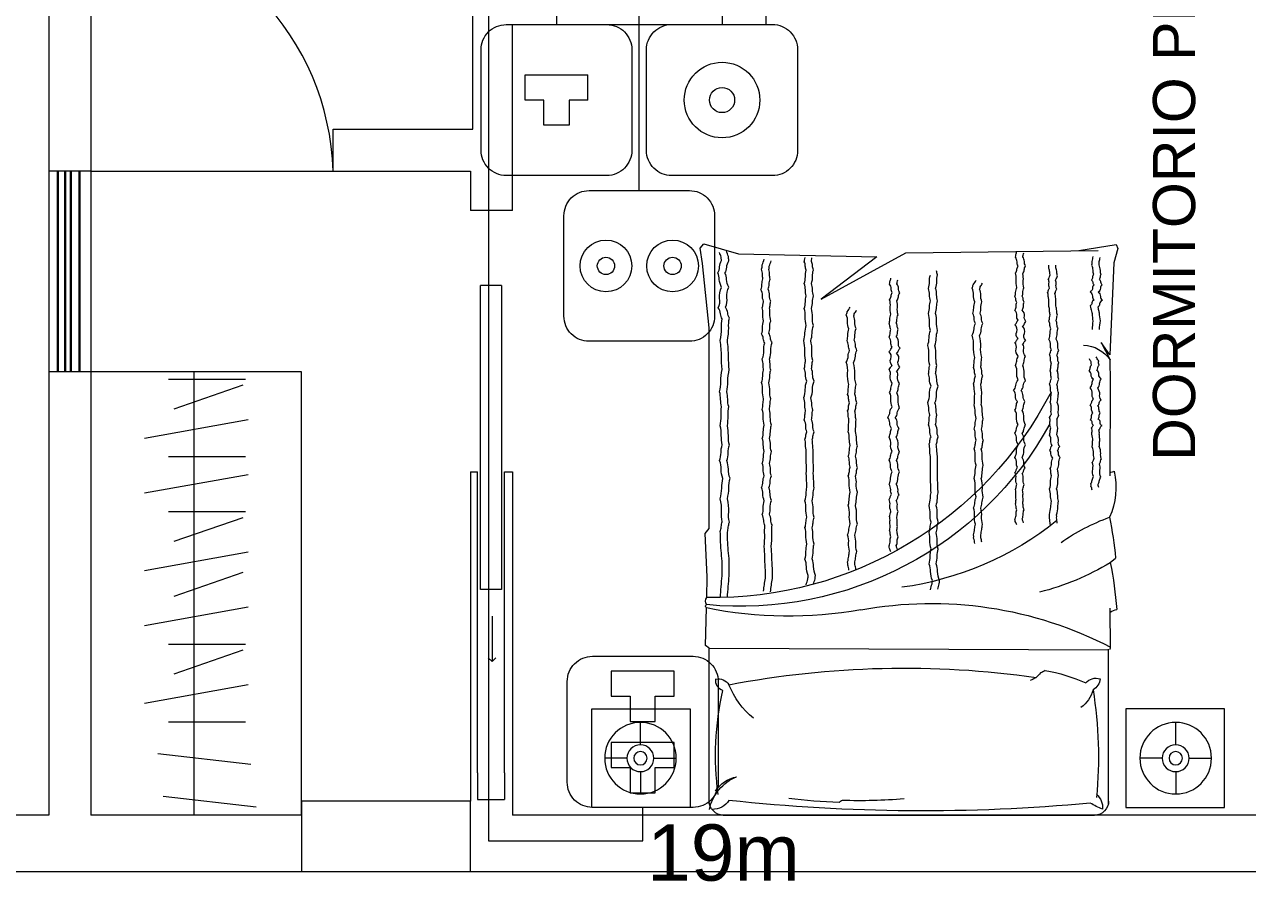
# Model space of a CAD drawing. Header units: metres. Extents: x -2 to 3328848, y -2 to 2725060.
# Drawn here: x 1662867.18 to 1662910.63, y 1362818.1 to 1362848.53 of the extents above; entities that cross this region are included whole.
import ezdxf

# ---------------------------------------------------------------- set-up
doc = ezdxf.new("R2010")
doc.units = ezdxf.units.M
doc.layers.get('0').update_dxf_attribs({"color": 253, "lineweight": 0})
for name, color, linetype, lineweight in [('ICT_TOMAS', 1, 'Continuous', 0), ('mobi alcolchonado', 253, 'Continuous', 0), ('MOBILIARIO2', 253, 'Continuous', 0), ('muebles', 253, 'Continuous', 0), ('NOFIJO', 253, 'Continuous', 0), ('PUERTAS', 253, 'Continuous', 0), ('ventanas', 253, 'Continuous', 30)]:
    doc.layers.add(name, color=color, linetype=linetype, lineweight=lineweight)
doc.styles.add('COTA', font='arial.ttf', dxfattribs={"height": 1})
doc.styles.get("Standard").update_dxf_attribs({"font": 'arial.ttf'})

# ---------------------------------------------------------------- blocks, each defined once
blk = doc.blocks.new('A$C2820749F')
at = {"layer": 'mobi alcolchonado'}
for p, q in [((0.0818, 2.0289), (1.4005, 2.0289)), ((0.0318, 1.9902), (0.0318, 1.4358)), ((1.4505, 1.9902), (1.4505, 1.4402)), ((0.0318, 1.4358), (0.0191, 1.4272)), ((0.0318, 1.4358), (1.4505, 1.4419)), ((1.4541, 1.4401), (1.4576, 1.4371)), ((1.4576, 1.4371), (1.4563, 1.2945)), ((0.0191, 1.4272), (0.0222, 1.2934)), ((0.023, 1.2566), (0.0247, 1.1831)), ((0.0247, 1.1831), (0.0168, 1.0295)), ((1.4564, 1.1325), (1.4753, 1.1163)), ((0.0168, 1.0295), (0.0318, 1.0115)), ((0.0318, 1.0115), (0.0318, 0.2993)), ((1.4559, 0.8244), (1.4571, 0.49)), ((1.4571, 0.49), (1.4561, 0.4125)), ((1.4239, 0.3509), (1.4561, 0.4125)), ((1.4552, 0.3946), (1.4239, 0.3509)), ((1.4689, 0.0681), (1.4552, 0.3946)), ((0.0318, 0.2993), (0.0084, 0.0705)), ((0.6272, 0.0469), (0.4294, 0.1969)), ((0.4294, 0.1969), (0.7297, 0.0328)), ((0.0084, 0.0705), (0, 0.0154)), ((0.1359, 0.0362), (0.6272, 0.0469)), ((1.4837, 0.0174), (1.4689, 0.0681)), ((0, 0.0154), (0.0126, 0)), ((0.0126, 0), (0.1359, 0.0362)), ((0.7297, 0.0328), (1.4132, 0.0248)), ((1.3452, 0.0248), (1.4775, 0.0026)), ((1.4775, 0.0026), (1.4837, 0.0174))]:
    blk.add_line(p, q, dxfattribs=at)
for centre, radius, start, end in [((0.0818, 1.9789), 0.05, 90, 180), ((0.1916, 2.0429), 0.1629, 192.2008, 247.3604), ((0.0438, 1.9398), 0.0687, 32.3351, 91.4023), ((0.7905, -4.3329), 6.3469, 84.6215, 96.2282), ((1.501, 1.8059), 0.2141, 109.6538, 122.6886), ((1.4005, 1.9789), 0.05, 0, 90), ((1.3631, 2.0033), 0.066, 312.4623, 3.6405), ((1.0795, 1.8174), 1.0254, 172.2473, 193.0029), ((-0.1132, 1.8254), 1.5274, 350.9191, 5.28), ((0.1529, 2.0079), 0.1178, 212.6434, 258.2419), ((0.0928, 1.5506), 0.0381, 108.9808, 187.5781), ((0.0627, 1.5922), 0.0472, 260.6567, 326.3809), ((0.7261, 4.8325), 3.3256, 259.184, 278.0629), ((1.3706, 1.5411), 0.0497, 4.6836, 60.5878), ((1.1442, 1.4729), 0.0826, 38.2941, 70.0555), ((1.1387, 1.3743), 0.1655, 58.5661, 64.8686), ((1.1266, 2.0962), 0.5891, 279.6141, 294.3372), ((1.4053, 1.5896), 0.0469, 219.9429, 288.3936), ((0.8207, 2.6569), 1.3796, 259.5233, 297.4919), ((0.3143, -0.1486), 1.4713, 80, 101.4514), ((1.4884, 1.3524), 0.0548, 234.3439, 260.3637), ((0.0246, 1.2876), 0.00627, 112.1012, 250.5349), ((0.0419, 1.2696), 0.0229, 148.1305, 214.5055), ((0.144, 0.0341), 1.2535, 28.8627, 95.5645), ((0.1941, 1.3909), 1.2884, 348.4322, 355.8792), ((0.0477, -0.0915), 1.3483, 27.2896, 91.0501), ((0.1924, 1.2348), 1.2884, 348.1971, 354.7256), ((1.7099, 1.6724), 0.7465, 235, 249.9199), ((1.2179, 0.8642), 0.2588, 347.5254, 24.4401), ((1.4594, 0.7942), 0.0179, 51.3387, 101.1926)]:
    blk.add_arc(centre, radius, start, end, dxfattribs=at)
at = {"layer": 'MOBILIARIO2'}
for points in [[(0.0716, 1.2566, 0.016109), (0.078, 1.1791, 0.024073), (0.0781, 1.127, 0.018694), (0.0717, 1.0507, -0.050065), (0.0711, 1.0221, -0.056677), (0.0744, 1.0054, 0.051657), (0.0781, 0.9872, 0.081685), (0.0758, 0.9517, -0.062491), (0.0711, 0.9056, -0.055675), (0.0762, 0.8677, 0.061502), (0.0804, 0.8334, 0.093427), (0.0744, 0.8013, -0.097168), (0.0688, 0.7704, -0.07769), (0.0737, 0.7418, 0.081942), (0.0781, 0.7145, 0.05009), (0.0746, 0.6809, -0.049651), (0.0711, 0.6469, -0.038952), (0.0738, 0.6112, 0.043857), (0.0758, 0.5793, 0.052705), (0.0723, 0.5527, -0.052187), (0.0688, 0.5257, -0.065973), (0.0726, 0.4895, 0.055408), (0.0781, 0.4465, 0.038659), (0.0753, 0.3998, -0.032291), (0.0711, 0.344, -0.056883), (0.0756, 0.301, 0.072358), (0.0781, 0.2671, 0.122992), (0.0722, 0.249, -0.101053), (0.0641, 0.2275, -0.148742), (0.0688, 0.1939, 0.127539), (0.0758, 0.1552, 0.105457), (0.0677, 0.1275, -0.125573), (0.0618, 0.1039, -0.14575), (0.0683, 0.0826, 0.134347), (0.0758, 0.0597, 0.073839), (0.0746, 0.0476, 0.052428), (0.0688, 0.0317)], [(0.0967, 1.2559, 0.016212), (0.1031, 1.1788, 0.024132), (0.1032, 1.1268, 0.018479), (0.0969, 1.0519, -0.049503), (0.0963, 1.0238, -0.057233), (0.0995, 1.007, 0.051743), (0.1033, 0.9886, 0.081718), (0.101, 0.9528, -0.062376), (0.0963, 0.9061, -0.056016), (0.1015, 0.8675, 0.062225), (0.1057, 0.8327, 0.092827), (0.0997, 0.8007, -0.097273), (0.0942, 0.7702, -0.077058), (0.099, 0.7421, 0.080968), (0.1033, 0.7153, 0.051015), (0.0998, 0.6812, -0.050139), (0.0962, 0.6465, -0.038829), (0.0989, 0.6104, 0.044073), (0.1009, 0.5786, 0.05256), (0.0974, 0.5521, -0.051882), (0.094, 0.5256, -0.065917), (0.0978, 0.4898, 0.055177), (0.1032, 0.4471, 0.038645), (0.1004, 0.4007, -0.03175), (0.0962, 0.3443, -0.05817), (0.101, 0.2991, 0.074982), (0.1035, 0.2639, 0.120388), (0.0977, 0.2461, -0.099922), (0.0898, 0.2251, -0.1495), (0.0944, 0.192, 0.128684), (0.1013, 0.1539, 0.103936), (0.0935, 0.1272, -0.123542), (0.0878, 0.1045, -0.142951), (0.0938, 0.084, 0.122441), (0.1018, 0.0605, 0.081719), (0.1005, 0.0451, 0.060139), (0.093, 0.0256)], [(0.225, 1.2342, 0.016834), (0.2313, 1.1874, 0.034468), (0.232, 1.1643, 0.00922), (0.229, 1.1106, -0.014186), (0.2273, 1.0757, -0.027864), (0.2289, 1.0343, 0.034884), (0.2297, 1.0011, 0.087457), (0.2255, 0.9825, -0.077501), (0.2204, 0.9615, -0.10571), (0.2232, 0.939, 0.089665), (0.2273, 0.9126, 0.091876), (0.2223, 0.8883, -0.100294), (0.218, 0.866, -0.104219), (0.2227, 0.845, 0.103855), (0.2273, 0.824, 0.085768), (0.2237, 0.8016, -0.088421), (0.2204, 0.7798, -0.073045), (0.224, 0.7584, 0.076066), (0.2273, 0.7378, 0.079828), (0.2239, 0.7145, -0.07972), (0.2204, 0.6912, -0.069238), (0.2238, 0.668, 0.06864), (0.2273, 0.6446, 0.070898), (0.2236, 0.6157, -0.075702), (0.2204, 0.5887, -0.045986), (0.2226, 0.5702, 0.045091), (0.225, 0.5514, 0.076769), (0.2216, 0.5225, -0.075317), (0.218, 0.4931, -0.065696), (0.2217, 0.4703, 0.069765), (0.225, 0.4488, 0.058047), (0.2232, 0.4315, -0.04517), (0.2204, 0.4092, -0.107598), (0.2256, 0.3799, 0.119304), (0.2297, 0.3533, 0.134303), (0.2235, 0.3365, -0.142887), (0.218, 0.3207, -0.094042), (0.221, 0.2988, 0.082548), (0.225, 0.2741, 0.054703), (0.222, 0.2477, -0.071659), (0.2204, 0.2275, -0.065726), (0.2226, 0.2161, 0.062051), (0.225, 0.2042, 0.141652), (0.2209, 0.1842, -0.127606), (0.2157, 0.1622, -0.082372), (0.2192, 0.1435, 0.083239), (0.2227, 0.1249, 0.067193), (0.2209, 0.1096, -0.05209), (0.218, 0.09, -0.075758), (0.2196, 0.0756, -0.049851), (0.2273, 0.055)], [(0.2499, 1.2367, 0.016995), (0.2563, 1.1887, 0.034524), (0.2571, 1.1649, 0.009087), (0.254, 1.1106, -0.014008), (0.2524, 1.0755, -0.028389), (0.254, 1.0324, 0.036216), (0.2548, 0.9986, 0.085799), (0.2507, 0.9806, -0.076158), (0.2458, 0.9604, -0.106727), (0.2486, 0.9381, 0.090343), (0.2527, 0.9119, 0.091358), (0.2477, 0.8881, -0.099809), (0.2436, 0.8663, -0.104145), (0.2481, 0.8456, 0.103071), (0.2528, 0.8248, 0.086935), (0.2491, 0.8021, -0.089287), (0.2457, 0.7799, -0.072441), (0.2493, 0.7585, 0.075683), (0.2527, 0.738, 0.080097), (0.2491, 0.7146, -0.080136), (0.2456, 0.6912, -0.068821), (0.2491, 0.6682, 0.06822), (0.2526, 0.6449, 0.07127), (0.2488, 0.6159, -0.075969), (0.2455, 0.5887, -0.045868), (0.2478, 0.5702, 0.045154), (0.2502, 0.5514, 0.076598), (0.2468, 0.5228, -0.075113), (0.2433, 0.4936, -0.065882), (0.2469, 0.4708, 0.069876), (0.2502, 0.4493, 0.057507), (0.2485, 0.4322, -0.043911), (0.2456, 0.4098, -0.109441), (0.2511, 0.3789, 0.121849), (0.2554, 0.351, 0.133121), (0.2491, 0.334, -0.145487), (0.2437, 0.3182, -0.09027), (0.2465, 0.2977, 0.08023), (0.2502, 0.2747, 0.055518), (0.2473, 0.2491, -0.070221), (0.2456, 0.2287, -0.068505), (0.248, 0.2166, 0.064708), (0.2506, 0.2039, 0.140191), (0.2463, 0.1837, -0.1283), (0.2412, 0.1618, -0.081106), (0.2447, 0.1435, 0.082764), (0.248, 0.1256, 0.06863), (0.2462, 0.1103, -0.055684), (0.2435, 0.0916, -0.073555), (0.2449, 0.0794, -0.046852), (0.2515, 0.0615)], [(0.8175, 1.2285, 0.036577), (0.8235, 1.2079, 0.065257), (0.8245, 1.1958, 0.081239), (0.8177, 1.1643, -0.09673), (0.8128, 1.1376, -0.059687), (0.8164, 1.1104, 0.061201), (0.8198, 1.084, 0.068087), (0.8157, 1.0527, -0.079475), (0.8128, 1.0257, -0.066482), (0.8163, 1.0073, 0.06511), (0.8198, 0.9884, 0.088365), (0.8163, 0.9593, -0.088514), (0.8128, 0.9302, -0.053898), (0.8172, 0.9035, 0.072445), (0.8198, 0.8836, 0.014703), (0.8187, 0.8602, -0.01338), (0.8175, 0.8346, -0.011057), (0.8175, 0.795, 0.009921), (0.8175, 0.7554, 0.044454), (0.815, 0.7323, -0.048377), (0.8128, 0.7111, -0.125065), (0.8158, 0.6993, 0.104774), (0.8198, 0.6855, 0.140323), (0.8157, 0.6656, -0.125005), (0.8105, 0.6435, -0.059733), (0.8129, 0.6257, 0.062195), (0.8151, 0.6086, 0.076384), (0.8121, 0.5879, -0.06684), (0.8082, 0.5643, -0.115189), (0.814, 0.5352, 0.114961), (0.8198, 0.506, 0.097223), (0.8143, 0.482, -0.116527), (0.8105, 0.4618, -0.051779), (0.8127, 0.4472, 0.047812), (0.8151, 0.4315, 0.078489), (0.8119, 0.3974, -0.074508), (0.8082, 0.3616, -0.064682), (0.8129, 0.3343, 0.066772), (0.8175, 0.308, 0.076034), (0.814, 0.2777, -0.075656), (0.8105, 0.2474, -0.063602), (0.8143, 0.2241, 0.070388), (0.8175, 0.2031, 0.079082), (0.8143, 0.182, -0.071502), (0.8105, 0.1588, -0.088099), (0.8142, 0.1348, 0.094007), (0.8175, 0.1122, 0.091812)], [(0.8434, 1.2269, 0.034849), (0.8491, 1.2072, 0.063486), (0.85, 1.196, 0.084403), (0.8432, 1.1642, -0.098788), (0.8381, 1.1367, -0.058591), (0.8417, 1.11, 0.060695), (0.845, 1.0841, 0.068148), (0.841, 1.0532, -0.079202), (0.8381, 1.0266, -0.06675), (0.8415, 1.0081, 0.064998), (0.8451, 0.9893, 0.088664), (0.8416, 0.9599, -0.08935), (0.838, 0.9305, -0.053061), (0.8424, 0.9044, 0.071644), (0.8449, 0.8848, 0.015298), (0.8438, 0.8608, -0.013681), (0.8425, 0.834, -0.010889), (0.8425, 0.7941, 0.010649), (0.8425, 0.7541, 0.042768), (0.8402, 0.7332, -0.044654), (0.8382, 0.7132, -0.128784), (0.8412, 0.7008, 0.106491), (0.8456, 0.6861, 0.140372), (0.8412, 0.6653, -0.126736), (0.8359, 0.6424, -0.057828), (0.8383, 0.6249, 0.061442), (0.8404, 0.6083, 0.076141), (0.8374, 0.5881, -0.065916), (0.8335, 0.5648, -0.116085), (0.8394, 0.5355, 0.115201), (0.8453, 0.5059, 0.097759), (0.8397, 0.4815, -0.118144), (0.8359, 0.4611, -0.049819), (0.838, 0.4471, 0.04634), (0.8403, 0.4321, 0.079345), (0.8371, 0.3983, -0.074617), (0.8334, 0.3625, -0.064869), (0.8382, 0.3352, 0.066843), (0.8427, 0.3087, 0.075858), (0.8392, 0.2784, -0.075529), (0.8357, 0.2479, -0.063913), (0.8396, 0.2244, 0.070745), (0.8428, 0.2031, 0.078628), (0.8396, 0.182, -0.070918), (0.8358, 0.1587, -0.091738), (0.8399, 0.1335, 0.104246), (0.8429, 0.1112, 0.077322), (0.8394, 0.096, -0.076658)], [(0.3766, 1.2109, 0.036577), (0.3826, 1.1903, 0.065257), (0.3836, 1.1783, 0.081239), (0.3768, 1.1467, -0.09673), (0.3719, 1.12, -0.059687), (0.3755, 1.0929, 0.061201), (0.3789, 1.0664, 0.068087), (0.3748, 1.0351, -0.079475), (0.3719, 1.0081, -0.066482), (0.3754, 0.9897, 0.06511), (0.3789, 0.9709, 0.088365), (0.3754, 0.9417, -0.088514), (0.3719, 0.9126, -0.053898), (0.3763, 0.886, 0.072445), (0.3789, 0.866, 0.014703), (0.3778, 0.8427, -0.01338), (0.3766, 0.817, -0.011057), (0.3766, 0.7774, 0.009921), (0.3766, 0.7378, 0.044454), (0.3741, 0.7148, -0.048377), (0.3719, 0.6935, -0.125065), (0.3749, 0.6818, 0.104774), (0.3789, 0.6679, 0.140323), (0.3748, 0.648, -0.125005), (0.3696, 0.626, -0.059733), (0.372, 0.6081, 0.062195), (0.3743, 0.591, 0.076384), (0.3712, 0.5703, -0.06684), (0.3673, 0.5467, -0.115189), (0.3731, 0.5176, 0.114961), (0.3789, 0.4885, 0.097223), (0.3734, 0.4645, -0.116527), (0.3696, 0.4442, -0.051779), (0.3718, 0.4296, 0.047812), (0.3743, 0.4139, 0.078489), (0.371, 0.3798, -0.074508), (0.3673, 0.344, -0.064682), (0.372, 0.3168, 0.066772), (0.3766, 0.2904, 0.076034), (0.3731, 0.2601, -0.075656), (0.3696, 0.2298, -0.063602), (0.3734, 0.2066, 0.070388), (0.3766, 0.1855, 0.079082), (0.3734, 0.1644, -0.071502), (0.3696, 0.1412, -0.088099), (0.3733, 0.1172, 0.094007), (0.3766, 0.0946, 0.091812), (0.3731, 0.0794, -0.09253), (0.3696, 0.0643, -0.064978), (0.3701, 0.0585, -0.037379), (0.373, 0.0488)], [(0.4025, 1.2093, 0.034849), (0.4082, 1.1896, 0.063486), (0.4091, 1.1784, 0.084403), (0.4023, 1.1466, -0.098788), (0.3972, 1.1191, -0.058591), (0.4008, 1.0924, 0.060695), (0.4041, 1.0665, 0.068148), (0.4001, 1.0357, -0.079202), (0.3972, 1.009, -0.06675), (0.4006, 0.9906, 0.064998), (0.4042, 0.9717, 0.088664), (0.4007, 0.9423, -0.08935), (0.3971, 0.913, -0.053061), (0.4015, 0.8868, 0.071644), (0.404, 0.8673, 0.015298), (0.4029, 0.8433, -0.013681), (0.4016, 0.8165, -0.010889), (0.4016, 0.7765, 0.010649), (0.4016, 0.7365, 0.042768), (0.3993, 0.7156, -0.044654), (0.3973, 0.6956, -0.128784), (0.4003, 0.6832, 0.106491), (0.4047, 0.6685, 0.140372), (0.4003, 0.6477, -0.126736), (0.395, 0.6249, -0.057828), (0.3974, 0.6073, 0.061442), (0.3995, 0.5907, 0.076141), (0.3965, 0.5705, -0.065916), (0.3926, 0.5472, -0.116085), (0.3985, 0.5179, 0.115201), (0.4044, 0.4883, 0.097759), (0.3988, 0.4639, -0.118144), (0.395, 0.4435, -0.049819), (0.3971, 0.4295, 0.04634), (0.3994, 0.4146, 0.079345), (0.3962, 0.3808, -0.074617), (0.3925, 0.3449, -0.064869), (0.3973, 0.3176, 0.066843), (0.4018, 0.2911, 0.075858), (0.3983, 0.2608, -0.075529), (0.3948, 0.2303, -0.063913), (0.3987, 0.2068, 0.070745), (0.4019, 0.1855, 0.078628), (0.3987, 0.1644, -0.070918), (0.3949, 0.1411, -0.091738), (0.399, 0.1159, 0.104246), (0.402, 0.0936, 0.077322), (0.3985, 0.0784, -0.076658), (0.395, 0.0631, -0.044784), (0.395, 0.0583, -0.024817), (0.3964, 0.0497)], [(0.5281, 1.1596, -0.03776), (0.5238, 1.141, -0.061868), (0.5235, 1.1293, -0.048595), (0.5273, 1.1095, 0.055091), (0.5305, 1.092, 0.095626), (0.5269, 1.0625, -0.098357), (0.5235, 1.0338, -0.076409), (0.5282, 1.0139, 0.077038), (0.5328, 0.9942, 0.089345), (0.5296, 0.9625, -0.084057), (0.5258, 0.9289, -0.04749), (0.5294, 0.9052, 0.04929), (0.5328, 0.8823, 0.087499), (0.529, 0.8521, -0.094197), (0.5258, 0.824, -0.078357), (0.5295, 0.8085, 0.083223), (0.5328, 0.7937, 0.112249), (0.5296, 0.7745, -0.105279), (0.5258, 0.7541, -0.082664), (0.5296, 0.7346, 0.090946), (0.5328, 0.7168, 0.067901), (0.5294, 0.6927, -0.066074), (0.5258, 0.6679, -0.035048), (0.5271, 0.6461, 0.037877), (0.5281, 0.626, 0.060523), (0.5257, 0.6094, -0.062605), (0.5235, 0.5933, -0.127512), (0.5268, 0.5797, 0.121277), (0.5305, 0.5654, 0.117111), (0.5271, 0.5504, -0.113611), (0.5235, 0.5351, -0.059143), (0.5252, 0.5203, 0.043052), (0.5281, 0.5001, 0.089599), (0.5234, 0.4602, -0.091053), (0.5188, 0.4209, -0.111622), (0.5255, 0.3984, 0.130391), (0.5305, 0.3789, 0.12494), (0.526, 0.3617, -0.120889), (0.5212, 0.344, -0.086695), (0.524, 0.3249, 0.071647), (0.5281, 0.302, 0.113093), (0.5234, 0.2774, -0.114265), (0.5188, 0.2531, -0.106276), (0.5218, 0.2417, -0.062305), (0.5328, 0.2251)], [(0.5529, 1.1558, -0.034858), (0.5492, 1.1395, -0.059461), (0.5488, 1.1297, -0.052316), (0.5525, 1.1106, 0.056386), (0.5558, 1.0929, 0.095596), (0.5522, 1.0637, -0.098171), (0.5488, 1.0352, -0.07636), (0.5535, 1.0155, 0.076506), (0.5581, 0.9957, 0.090069), (0.5549, 0.9636, -0.084543), (0.551, 0.9294, -0.047364), (0.5547, 0.9055, 0.049676), (0.558, 0.8827, 0.08659), (0.5543, 0.8531, -0.092747), (0.5512, 0.8254, -0.079795), (0.5549, 0.8095, 0.084031), (0.5583, 0.7944, 0.112191), (0.555, 0.7749, -0.106013), (0.5512, 0.7543, -0.081403), (0.555, 0.735, 0.089338), (0.5581, 0.7174, 0.069417), (0.5547, 0.6925, -0.067062), (0.5509, 0.6668, -0.034899), (0.5522, 0.6447, 0.039008), (0.5532, 0.6249, 0.057667), (0.5511, 0.6098, -0.058816), (0.5489, 0.5946, -0.130991), (0.5523, 0.5806, 0.122045), (0.5562, 0.5656, 0.11844), (0.5526, 0.5499, -0.116548), (0.5489, 0.5339, -0.056461), (0.5505, 0.5195, 0.041981), (0.5533, 0.5003, 0.089156), (0.5488, 0.4617, -0.08877), (0.5442, 0.4228, -0.114233), (0.5511, 0.3996, 0.131551), (0.5564, 0.3791, 0.125542), (0.5516, 0.3611, -0.123278), (0.5467, 0.3428, -0.085156), (0.5496, 0.3238, 0.073009), (0.5535, 0.3017, 0.115535), (0.5488, 0.2782, -0.127329), (0.545, 0.2567, -0.096991), (0.5472, 0.2488, -0.053351), (0.5552, 0.2363)], [(0.6774, 1.0944, -0.052853), (0.6718, 1.082, -0.082349), (0.6704, 1.0734, -0.113365), (0.6746, 1.0557, 0.137167), (0.6774, 1.0408, 0.079599), (0.6743, 1.0286, -0.112443), (0.6727, 1.0198, -0.045995), (0.6737, 1.0122, 0.039568), (0.6751, 1.0035, 0.069784), (0.6738, 0.9855, -0.073829), (0.6727, 0.9685, -0.067952), (0.6744, 0.9608, 0.047112), (0.6774, 0.9499, 0.170036), (0.6738, 0.9287, -0.173788), (0.6704, 0.9079, -0.142872), (0.6751, 0.8985, 0.145458), (0.6797, 0.8893, 0.195397), (0.6763, 0.8737, -0.151851), (0.6704, 0.8543, -0.126712), (0.6761, 0.8324, 0.124684), (0.682, 0.8101, 0.150491), (0.6756, 0.7881, -0.168102), (0.6704, 0.7681, -0.13967), (0.6759, 0.7534, 0.13006), (0.682, 0.7378, 0.169436), (0.6765, 0.7126, -0.163629), (0.6704, 0.6865, -0.104575), (0.6752, 0.6711, 0.109696), (0.6797, 0.6562, 0.20768), (0.6729, 0.6366, -0.202622), (0.6657, 0.6166, -0.1762), (0.6735, 0.5983, 0.167885), (0.682, 0.5793, 0.137817), (0.6771, 0.5532, -0.14417), (0.6727, 0.5281, -0.079258), (0.677, 0.5125, 0.072052), (0.682, 0.4955, 0.215179), (0.6743, 0.4687, -0.272703), (0.6704, 0.4465, -0.157232), (0.6756, 0.4399, 0.133932), (0.682, 0.4325, 0.346503), (0.6767, 0.4085, -0.328416), (0.6704, 0.3836, -0.136915), (0.6773, 0.3746, 0.179847), (0.682, 0.3673, 0.252619), (0.6774, 0.351, -0.209461), (0.6704, 0.3323, -0.111259), (0.6748, 0.3166, 0.146381), (0.6774, 0.3044, 0.125668), (0.6736, 0.2934, -0.139354), (0.6704, 0.2834, -0.105558), (0.6729, 0.2694, 0.077694), (0.6774, 0.2508, 0.090317), (0.6747, 0.2238, -0.100764), (0.6727, 0.1995, -0.12001), (0.6777, 0.1862, 0.131665), (0.682, 0.1739, 0.170535), (0.6784, 0.1601, -0.13714), (0.6727, 0.1436, -0.068639), (0.6735, 0.1343, -0.052035), (0.6774, 0.1226)], [(0.7011, 1.0865, -0.042607), (0.6973, 1.0776, -0.071397), (0.6963, 1.072, -0.129838), (0.6999, 1.0557, 0.140626), (0.703, 1.0407, 0.083982), (0.6998, 1.028, -0.117812), (0.6981, 1.0188, -0.041239), (0.699, 1.012, 0.036686), (0.7002, 1.0044, 0.06988), (0.699, 0.9876, -0.071878), (0.6979, 0.9708, -0.072269), (0.6998, 0.9624, 0.05165), (0.7029, 0.9509, 0.163828), (0.6996, 0.9313, -0.164309), (0.6964, 0.9118, -0.150844), (0.7013, 0.902, 0.147278), (0.7063, 0.892, 0.197862), (0.7026, 0.875, -0.156121), (0.6963, 0.8543, -0.123696), (0.7022, 0.8319, 0.125417), (0.7079, 0.8099, 0.148173), (0.7016, 0.7886, -0.166473), (0.6967, 0.7694, -0.139796), (0.702, 0.7551, 0.128151), (0.7081, 0.7397, 0.171039), (0.7025, 0.7142, -0.162775), (0.6962, 0.6875, -0.107698), (0.7014, 0.6711, 0.115196), (0.706, 0.6557, 0.202947), (0.6993, 0.6367, -0.202257), (0.6926, 0.6176, -0.173028), (0.6999, 0.6005, 0.162077), (0.708, 0.5824, 0.143302), (0.703, 0.5556, -0.146514), (0.6984, 0.5293, -0.08083), (0.703, 0.513, 0.077891), (0.7079, 0.496, 0.205436), (0.7011, 0.4725, -0.258943), (0.6976, 0.4529, -0.167371), (0.7026, 0.4464, 0.135353), (0.7093, 0.4389, 0.347128), (0.7039, 0.4144, -0.32569), (0.6973, 0.3889, -0.138368), (0.7046, 0.3794, 0.174678), (0.7098, 0.3715, 0.262199), (0.7045, 0.3527, -0.218741), (0.6964, 0.3313, -0.1036), (0.701, 0.3153, 0.142377), (0.7034, 0.3034, 0.128588), (0.6994, 0.2921, -0.145504), (0.6963, 0.282, -0.099417), (0.6986, 0.2691, 0.074367), (0.7026, 0.2523, 0.090334), (0.7002, 0.2268, -0.095924), (0.6981, 0.2028, -0.126634), (0.7036, 0.1882, 0.136356), (0.7084, 0.1745, 0.176248), (0.704, 0.1592, -0.158824), (0.6986, 0.1425, -0.054695), (0.6992, 0.1363, -0.039328), (0.7018, 0.128)], [(0.9753, 1.064, -0.03776), (0.971, 1.0454, -0.061868), (0.9707, 1.0337, -0.048595), (0.9745, 1.0139, 0.055091), (0.9777, 0.9964, 0.095626), (0.974, 0.9669, -0.098357), (0.9707, 0.9382, -0.076409), (0.9754, 0.9183, 0.077038), (0.98, 0.8986, 0.089345), (0.9768, 0.8669, -0.084057), (0.973, 0.8333, -0.04749), (0.9766, 0.8096, 0.04929), (0.98, 0.7867, 0.087499), (0.9762, 0.7565, -0.094197), (0.973, 0.7284, -0.078357), (0.9767, 0.7129, 0.083223), (0.98, 0.6982, 0.112249), (0.9767, 0.6789, -0.105279), (0.973, 0.6585, -0.082664), (0.9768, 0.639, 0.090946), (0.98, 0.6212, 0.067901), (0.9766, 0.5971, -0.066074), (0.973, 0.5723, -0.035048), (0.9743, 0.5505, 0.037877), (0.9753, 0.5304, 0.060523), (0.9729, 0.5138, -0.062605), (0.9707, 0.4977, -0.127512), (0.974, 0.4841, 0.121277), (0.9777, 0.4698, 0.117111), (0.9743, 0.4548, -0.113611), (0.9707, 0.4395, -0.059143), (0.9724, 0.4247, 0.043052), (0.9753, 0.4045, 0.089599), (0.9706, 0.3646, -0.091053), (0.966, 0.3253, -0.111622), (0.9727, 0.3028, 0.130391), (0.9777, 0.2833, 0.12494), (0.9731, 0.2661, -0.120889), (0.9683, 0.2484, -0.086695), (0.9712, 0.2293, 0.071647), (0.9753, 0.2064, 0.113093), (0.9706, 0.1819, -0.114265), (0.966, 0.1575, -0.106276), (0.9689, 0.1461, -0.062305), (0.98, 0.1295)], [(1, 1.0602, -0.034858), (0.9964, 1.0439, -0.059461), (0.996, 1.0341, -0.052316), (0.9997, 1.015, 0.056386), (1.0029, 0.9973, 0.095596), (0.9994, 0.9681, -0.098171), (0.996, 0.9396, -0.07636), (1.0007, 0.9199, 0.076506), (1.0053, 0.9001, 0.090069), (1.0021, 0.868, -0.084543), (0.9982, 0.8338, -0.047364), (1.0019, 0.8099, 0.049676), (1.0052, 0.7871, 0.08659), (1.0015, 0.7575, -0.092747), (0.9983, 0.7298, -0.079795), (1.0021, 0.7139, 0.084031), (1.0055, 0.6988, 0.112191), (1.0022, 0.6793, -0.106013), (0.9984, 0.6587, -0.081403), (1.0022, 0.6394, 0.089338), (1.0053, 0.6218, 0.069417), (1.0018, 0.5969, -0.067062), (0.9981, 0.5712, -0.034899), (0.9994, 0.5491, 0.039008), (1.0004, 0.5293, 0.057667), (0.9983, 0.5142, -0.058816), (0.9961, 0.4991, -0.130991), (0.9995, 0.485, 0.122045), (1.0034, 0.47, 0.11844), (0.9998, 0.4543, -0.116548), (0.9961, 0.4383, -0.056461), (0.9977, 0.4239, 0.041981), (1.0005, 0.4047, 0.089156), (0.996, 0.3661, -0.08877), (0.9914, 0.3272, -0.114233), (0.9983, 0.304, 0.131551), (1.0036, 0.2835, 0.125542), (0.9988, 0.2655, -0.123278), (0.9939, 0.2472, -0.085156), (0.9968, 0.2282, 0.073009), (1.0007, 0.2061, 0.115535), (0.996, 0.1826, -0.127329), (0.9922, 0.1611, -0.096991), (0.9943, 0.1532, -0.053351), (1.0024, 0.1407)], [(1.1246, 0.9988, -0.052853), (1.1189, 0.9864, -0.082349), (1.1176, 0.9778, -0.113365), (1.1218, 0.9601, 0.137167), (1.1246, 0.9452, 0.079599), (1.1215, 0.933, -0.112443), (1.1199, 0.9242, -0.045995), (1.1209, 0.9166, 0.039568), (1.1222, 0.9079, 0.069784), (1.121, 0.8899, -0.073829), (1.1199, 0.8729, -0.067952), (1.1216, 0.8652, 0.047112), (1.1246, 0.8543, 0.170036), (1.121, 0.8331, -0.173788), (1.1176, 0.8123, -0.142872), (1.1223, 0.803, 0.145458), (1.1269, 0.7937, 0.195397), (1.1235, 0.7781, -0.151851), (1.1176, 0.7587, -0.126712), (1.1233, 0.7368, 0.124684), (1.1292, 0.7145, 0.150491), (1.1227, 0.6925, -0.168102), (1.1176, 0.6725, -0.13967), (1.1231, 0.6578, 0.13006), (1.1292, 0.6422, 0.169436), (1.1236, 0.617, -0.163629), (1.1176, 0.591, -0.104575), (1.1224, 0.5755, 0.109696), (1.1269, 0.5607, 0.20768), (1.1201, 0.541, -0.202622), (1.1129, 0.521, -0.1762), (1.1207, 0.5028, 0.167885), (1.1292, 0.4838, 0.137817), (1.1243, 0.4576, -0.14417), (1.1199, 0.4325, -0.079258), (1.1242, 0.4169, 0.072052), (1.1292, 0.3999, 0.215179), (1.1215, 0.3731, -0.272703), (1.1176, 0.3509, -0.157232), (1.1228, 0.3443, 0.133932), (1.1292, 0.3369, 0.346503), (1.1239, 0.3129, -0.328416), (1.1176, 0.288, -0.136915), (1.1245, 0.279, 0.179847), (1.1292, 0.2717, 0.252619), (1.1246, 0.2554, -0.209461), (1.1176, 0.2367, -0.111259), (1.122, 0.221, 0.146381), (1.1246, 0.2088, 0.125668), (1.1208, 0.1978, -0.139354), (1.1176, 0.1878, -0.105558), (1.1201, 0.1738, 0.077694), (1.1246, 0.1552, 0.090317), (1.1218, 0.1282, -0.100764), (1.1199, 0.1039, -0.12001), (1.1249, 0.0906, 0.131665), (1.1292, 0.0783, 0.170535), (1.1255, 0.0645, -0.13714), (1.1199, 0.048, -0.068639), (1.1207, 0.0387, -0.052035), (1.1246, 0.027)], [(1.1483, 0.9909, -0.042607), (1.1445, 0.982, -0.071397), (1.1435, 0.9764, -0.129838), (1.1471, 0.9602, 0.140626), (1.1502, 0.9451, 0.083982), (1.147, 0.9324, -0.117812), (1.1453, 0.9232, -0.041239), (1.1462, 0.9164, 0.036686), (1.1474, 0.9088, 0.06988), (1.1462, 0.892, -0.071878), (1.1451, 0.8752, -0.072269), (1.147, 0.8668, 0.05165), (1.1501, 0.8553, 0.163828), (1.1468, 0.8358, -0.164309), (1.1436, 0.8163, -0.150844), (1.1484, 0.8064, 0.147278), (1.1535, 0.7964, 0.197862), (1.1498, 0.7794, -0.156121), (1.1434, 0.7587, -0.123696), (1.1494, 0.7364, 0.125417), (1.1551, 0.7143, 0.148173), (1.1488, 0.693, -0.166473), (1.1439, 0.6738, -0.139796), (1.1492, 0.6595, 0.128151), (1.1553, 0.6441, 0.171039), (1.1497, 0.6186, -0.162775), (1.1434, 0.5919, -0.107698), (1.1486, 0.5755, 0.115196), (1.1532, 0.5601, 0.202947), (1.1465, 0.5411, -0.202257), (1.1398, 0.522, -0.173028), (1.1471, 0.5049, 0.162077), (1.1552, 0.4868, 0.143302), (1.1502, 0.46, -0.146514), (1.1455, 0.4338, -0.08083), (1.1502, 0.4174, 0.077891), (1.1551, 0.4004, 0.205436), (1.1483, 0.3769, -0.258943), (1.1448, 0.3573, -0.167371), (1.1498, 0.3508, 0.135353), (1.1565, 0.3433, 0.347128), (1.1511, 0.3188, -0.32569), (1.1445, 0.2933, -0.138368), (1.1518, 0.2838, 0.174678), (1.157, 0.2759, 0.262199), (1.1516, 0.2571, -0.218741), (1.1436, 0.2357, -0.1036), (1.1482, 0.2197, 0.142377), (1.1506, 0.2078, 0.128588), (1.1466, 0.1965, -0.145504), (1.1435, 0.1864, -0.099417), (1.1458, 0.1736, 0.074367), (1.1498, 0.1567, 0.090334), (1.1474, 0.1312, -0.095924), (1.1453, 0.1072, -0.126634), (1.1508, 0.0926, 0.136356), (1.1556, 0.0789, 0.176248), (1.1512, 0.0636, -0.158824), (1.1457, 0.0469, -0.054695), (1.1464, 0.0407, -0.039328), (1.149, 0.0324)], [(1.243, 0.9965, -0.02297), (1.2405, 0.9747, -0.03842), (1.2406, 0.9615, -0.038008), (1.2452, 0.934, 0.055193), (1.2476, 0.9149, 0.083604), (1.2445, 0.8938, -0.075661), (1.2406, 0.8706, -0.084309), (1.2444, 0.8465, 0.09066), (1.2476, 0.824, 0.067099), (1.2455, 0.8119, -0.059889), (1.243, 0.7984, -0.149337), (1.2471, 0.7807, 0.134073), (1.2523, 0.7611, 0.21438), (1.2455, 0.7463, -0.253882), (1.2406, 0.7332, -0.189759), (1.2453, 0.725, 0.18789), (1.25, 0.7168, 0.191242), (1.2458, 0.6989, -0.174445), (1.2406, 0.6796, -0.047645), (1.243, 0.6667, 0.048038), (1.2453, 0.6539, 0.123722), (1.2418, 0.6326, -0.169091), (1.2406, 0.6166, -0.141473), (1.2442, 0.6108, 0.143521), (1.2476, 0.605, 0.155534), (1.2467, 0.5876, -0.107396), (1.243, 0.563, -0.042577), (1.2456, 0.5453, 0.050748), (1.2476, 0.5304, 0.129685), (1.2437, 0.5132, -0.145893), (1.2406, 0.4978, -0.134999), (1.2443, 0.4883, 0.139913), (1.2476, 0.4791, 0.114007), (1.2456, 0.466, -0.10043), (1.243, 0.4512, -0.069927), (1.2452, 0.4375, 0.066719), (1.2476, 0.4232, 0.140231), (1.2437, 0.4073, -0.158227), (1.2406, 0.3929, -0.144948), (1.2439, 0.385, 0.133495), (1.2476, 0.3766, 0.180577), (1.2441, 0.3597, -0.144963), (1.2383, 0.3393, -0.094523), (1.2424, 0.3193, 0.110663), (1.2453, 0.302, 0.10701), (1.2412, 0.2868, -0.129666), (1.2383, 0.2741, -0.099091), (1.241, 0.2628, 0.116601), (1.243, 0.2531, 0.058417), (1.2408, 0.2385, -0.05454), (1.2383, 0.2228, -0.023755), (1.2383, 0.21, 0.022115), (1.2383, 0.1972, 0.082226), (1.2357, 0.1848, -0.093862), (1.2337, 0.1739, -0.171583), (1.2361, 0.167, 0.116919), (1.2406, 0.1575, 0.185126), (1.2381, 0.1409, -0.193604), (1.236, 0.1249, -0.131355), (1.2405, 0.1169, 0.188426), (1.243, 0.1109, 0.095469), (1.2414, 0.1013, -0.066793), (1.2383, 0.0876, -0.021913), (1.2381, 0.0827, -0.016222), (1.2383, 0.076)], [(1.2678, 0.9928, -0.020778), (1.2657, 0.9736, -0.036491), (1.2658, 0.9626, -0.041461), (1.2703, 0.935, 0.057174), (1.2729, 0.9148, 0.082873), (1.2698, 0.8937, -0.075265), (1.2659, 0.8705, -0.085019), (1.2698, 0.8462, 0.092379), (1.273, 0.8236, 0.064068), (1.271, 0.8123, -0.055503), (1.2685, 0.7992, -0.157835), (1.2732, 0.7797, 0.148846), (1.2786, 0.7591, 0.199592), (1.2725, 0.7461, -0.247082), (1.2685, 0.7349, -0.184593), (1.2723, 0.7279, 0.169439), (1.2767, 0.7205, 0.211187), (1.2723, 0.7008, -0.185054), (1.2662, 0.6787, -0.043562), (1.2686, 0.6661, 0.048148), (1.2706, 0.6546, 0.119615), (1.2676, 0.6361, -0.160888), (1.2665, 0.6221, -0.146532), (1.2698, 0.6165, 0.137743), (1.2734, 0.6106, 0.163825), (1.2725, 0.5913, -0.111152), (1.2682, 0.5634, -0.041886), (1.2711, 0.5444, 0.053628), (1.273, 0.5295, 0.124743), (1.2694, 0.5138, -0.141323), (1.2666, 0.4997, -0.136283), (1.27, 0.4907, 0.135036), (1.2734, 0.4816, 0.120412), (1.2713, 0.4675, -0.104043), (1.2683, 0.4512, -0.069722), (1.2708, 0.4367, 0.070787), (1.2731, 0.4224, 0.133062), (1.2696, 0.4081, -0.149023), (1.2668, 0.3953, -0.15104), (1.27, 0.3875, 0.132016), (1.2739, 0.3787, 0.185288), (1.2701, 0.3605, -0.149156), (1.2639, 0.3386, -0.091592), (1.268, 0.3183, 0.1101), (1.2709, 0.3013, 0.106833), (1.2668, 0.2862, -0.131118), (1.264, 0.2737, -0.095868), (1.2665, 0.2631, 0.111479), (1.2684, 0.2539, 0.063175), (1.2661, 0.2383, -0.056761), (1.2633, 0.2209, -0.023768), (1.2633, 0.2072, 0.026007), (1.2633, 0.1947, 0.075167), (1.2614, 0.1852, -0.082422), (1.2597, 0.1766, -0.180625), (1.2619, 0.1701, 0.118245), (1.2664, 0.161, 0.184753), (1.264, 0.1448, -0.189898), (1.2618, 0.1291, -0.133199), (1.2664, 0.1209, 0.180236), (1.2692, 0.1144, 0.10911), (1.2671, 0.102, -0.078712), (1.2633, 0.0852, -0.016438), (1.2632, 0.0814, -0.011572), (1.2633, 0.076)], [(1.3922, 0.8753, -0.063574), (1.3877, 0.8618, -0.09229), (1.3876, 0.852, -0.087813), (1.3921, 0.8394, 0.084664), (1.3969, 0.8264, 0.147947), (1.394, 0.8007, -0.164849), (1.3922, 0.7774, -0.089821), (1.3964, 0.7683, 0.116631), (1.3992, 0.7611, 0.144447), (1.3966, 0.7433, -0.116051), (1.3922, 0.7215, -0.024537), (1.3933, 0.7083, 0.021879), (1.3945, 0.6935, 0.09639), (1.3911, 0.6705, -0.1367), (1.3899, 0.6539, -0.212994), (1.3931, 0.6494, 0.190175), (1.3969, 0.6446, 0.394232), (1.3925, 0.6358, -0.296973), (1.3852, 0.626, -0.196588), (1.3894, 0.6137, 0.177409), (1.3945, 0.6003, 0.181533), (1.3893, 0.5856, -0.205507), (1.3852, 0.5724, -0.192194), (1.3906, 0.5623, 0.172784), (1.3969, 0.5514, 0.223273), (1.392, 0.5327, -0.193968), (1.3852, 0.5118, -0.156888), (1.3915, 0.496, 0.172543), (1.3969, 0.4815, 0.267412), (1.3882, 0.466, -0.2882), (1.3806, 0.4512, -0.1673), (1.3852, 0.4407, 0.167614), (1.3899, 0.4302, 0.102415), (1.3886, 0.4197, 0.090979), (1.3829, 0.4092)], [(1.4158, 0.8659, -0.043115), (1.4137, 0.8586, -0.071529), (1.4134, 0.854, -0.117166), (1.4171, 0.8431, 0.092201), (1.4223, 0.8296, 0.148493), (1.4196, 0.8045, -0.162321), (1.4177, 0.7814, -0.092598), (1.422, 0.7719, 0.115816), (1.4251, 0.7641, 0.147409), (1.4223, 0.7444, -0.11874), (1.4174, 0.7203, -0.02342), (1.4185, 0.7067, 0.023767), (1.4197, 0.6931, 0.081841), (1.4175, 0.676, -0.093108), (1.4159, 0.6609, -0.271365), (1.421, 0.6537, 0.237724), (1.4272, 0.6459, 0.374349), (1.421, 0.6348, -0.322203), (1.4129, 0.623, -0.165022), (1.4169, 0.6119, 0.163895), (1.421, 0.6007, 0.183927), (1.4163, 0.5873, -0.20204), (1.4124, 0.5749, -0.194979), (1.4175, 0.5652, 0.16864), (1.4238, 0.5544, 0.227481), (1.4189, 0.535, -0.192689), (1.4116, 0.5128, -0.162586), (1.4186, 0.4955, 0.18296), (1.4243, 0.4797, 0.259647), (1.4155, 0.4644, -0.292915), (1.4084, 0.4501, -0.147396), (1.4121, 0.4413, 0.130485), (1.4167, 0.4315, 0.124764), (1.4155, 0.4159, 0.11423), (1.4066, 0.4013)], [(1.3945, 0.0457, 0.043571), (1.3903, 0.0629, 0.058781), (1.3899, 0.076, 0.074778), (1.3942, 0.0944, -0.098243), (1.3969, 0.1086, -0.160673), (1.3932, 0.1193, 0.168807), (1.3899, 0.1296, 0.235494), (1.3939, 0.1373, -0.200169), (1.3992, 0.1459, -0.310498), (1.3934, 0.158, 0.25744), (1.3852, 0.1715, 0.272296), (1.3929, 0.1859, -0.302876), (1.3992, 0.1995, -0.245567), (1.3911, 0.2105, 0.301104), (1.3852, 0.2205, 0.076708), (1.3874, 0.231, -0.045391), (1.3922, 0.2484, -0.044442), (1.3946, 0.2751, -0.040505), (1.3922, 0.3044)], [(1.4193, 0.0495, 0.038395), (1.4158, 0.0644, 0.053841), (1.4153, 0.0752, 0.086675), (1.42, 0.0949, -0.114917), (1.4228, 0.11, -0.136679), (1.42, 0.1184, 0.135819), (1.4171, 0.1269, 0.26772), (1.4216, 0.1357, -0.219941), (1.4278, 0.1456, -0.298949), (1.4217, 0.1582, 0.252587), (1.4134, 0.172, 0.270993), (1.4213, 0.187, -0.294092), (1.4281, 0.2013, -0.262376), (1.4186, 0.2139, 0.328686), (1.4122, 0.2251, 0.053331), (1.4139, 0.2329, -0.033048), (1.4172, 0.2454, -0.048678), (1.42, 0.2738, -0.045374), (1.4172, 0.3044)]]:
    blk.add_lwpolyline(points, format="xyb", dxfattribs=at)
for centre, radius, start, end in [((0.5429, 0.2425), 1.7422, 91.6325, 97.548), ((0.3896, 1.8261), 0.1889, 52.792, 56.6952), ((0.5704, 0.2356), 1.7422, 84.9412, 92.1903), ((0.3635, 1.4658), 0.2801, 128.4595, 159.0281), ((1.2871, 1.5563), 0.1115, 14.5489, 54.2329), ((0.5623, 0.1042), 1.1264, 51.2765, 82.178), ((0.9717, 0.3265), 0.9406, 58.9817, 75.6046), ((1.3553, 0.4824), 0.1226, 272.9287, 325.2602)]:
    blk.add_arc(centre, radius, start, end, dxfattribs=at)
blk = doc.blocks.new('CAMA200X140CM-2MESITAS-2')
at = {"layer": 'muebles'}
for p, q in [((0.1731, -0.1544), (0.1731, -0.075)), ((2.0744, -0.1544), (2.0744, -0.075)), ((0.1254, -0.2021), (0.046, -0.2021)), ((0.2209, -0.2021), (0.3003, -0.2021)), ((2.0266, -0.2021), (1.9473, -0.2021)), ((2.1221, -0.2021), (2.2015, -0.2021)), ((0.1731, -0.2499), (0.1731, -0.3292)), ((2.0744, -0.2499), (2.0744, -0.3292))]:
    blk.add_line(p, q, dxfattribs=at)
for points in [[(0.35, -0.3774), (0.35, -0.0274), (0, -0.0274), (0, -0.3774)], [(1.8975, -0.3774), (1.8975, -0.0274), (2.2475, -0.0274), (2.2475, -0.3774)]]:
    blk.add_lwpolyline(points, close=True, dxfattribs=at)
for centre, radius in [((0.1731, -0.2021), 0.1271), ((2.0744, -0.2021), 0.1271), ((0.1731, -0.2021), 0.0478), ((2.0744, -0.2021), 0.0478), ((0.1731, -0.2021), 0.0238), ((2.0744, -0.2021), 0.0238)]:
    blk.add_circle(centre, radius, dxfattribs=at)
at = {"layer": 'muebles', "rotation": 359.9999999999998}
blk.add_blockref('A$C2820749F', (0.3856, -2.0289), dxfattribs=at)
blk = doc.blocks.new('Toma TLCA')
blk.add_lwpolyline([(-0.1, 0.15), (0.1, 0.15, -0.414214), (0.15, 0.1), (0.15, -0.1, -0.414214), (0.1, -0.15), (-0.1, -0.15, -0.414214), (-0.15, -0.1), (-0.15, 0.1, -0.414214)], format="xyb", close=True)
for radius in [0.075, 0.025]:
    blk.add_circle((0, 0), radius)
blk = doc.blocks.new('Toma TFN')
for p, q in [((-0.0625, 0.05), (-0.05, 0.05)), ((-0.0625, 0), (-0.0625, 0.05)), ((-0.05, 0.05), (0.05, 0.05)), ((0.05, 0.05), (0.0625, 0.05)), ((0.0625, 0), (0.0625, 0.05)), ((-0.05, 0), (-0.0625, 0)), ((-0.025, 0), (-0.05, 0)), ((-0.025, -0.05), (-0.025, 0)), ((0.025, 0), (0.025, -0.05)), ((0.05, 0), (0.025, 0)), ((0.0625, 0), (0.05, 0)), ((0.05, 0), (0.05, 0)), ((0.025, -0.05), (-0.025, -0.05))]:
    blk.add_line(p, q)
blk.add_lwpolyline([(-0.1, 0.15), (0.1, 0.15, -0.414214), (0.15, 0.1), (0.15, -0.1, -0.414214), (0.1, -0.15), (-0.1, -0.15, -0.414214), (-0.15, -0.1), (-0.15, 0.1, -0.414214)], format="xyb", close=True)
blk = doc.blocks.new('TOMA TV')
blk.add_lwpolyline([(-0.1, 0.15), (0.1, 0.15, -0.414214), (0.15, 0.1), (0.15, -0.1, -0.414214), (0.1, -0.15), (-0.1, -0.15, -0.414214), (-0.15, -0.1), (-0.15, 0.1, -0.414214)], format="xyb", close=True)
for centre, radius in [((-0.0663, 0), 0.0515), ((0.0663, 0), 0.0515), ((-0.0663, 0), 0.0172), ((0.0663, 0), 0.0172)]:
    blk.add_circle(centre, radius)
blk = doc.blocks.new('Toma INTERNET')
blk.add_lwpolyline([(-0.1, 0.15), (0.1, 0.15, -0.414214), (0.15, 0.1), (0.15, -0.1, -0.414214), (0.1, -0.15), (-0.1, -0.15, -0.414214), (-0.15, -0.1), (-0.15, 0.1, -0.414214)], format="xyb", close=True)
for points in [[(0.05, 0.1208), (-0.05, 0.1208), (-0.0625, 0.1208), (-0.0625, 0.0708), (-0.05, 0.0708), (-0.025, 0.0708), (-0.025, 0.0208), (0.025, 0.0208), (0.025, 0.0708), (0.05, 0.0708), (0.05, 0.0708), (0.0625, 0.0708), (0.0625, 0.1208)], [(0.05, -0.0208), (-0.05, -0.0208), (-0.0625, -0.0208), (-0.0625, -0.0708), (-0.05, -0.0708), (-0.025, -0.0708), (-0.025, -0.1208), (0.025, -0.1208), (0.025, -0.0708), (0.05, -0.0708), (0.05, -0.0708), (0.0625, -0.0708), (0.0625, -0.0208)]]:
    blk.add_lwpolyline(points, close=True)

msp = doc.modelspace()

# ---------------------------------------------------------------- linework, layer by layer
at = {"ltscale": 0.02}
for p, q in [((1662868.046, 1362876.243), (1662868.046, 1362820.46)), ((1662893.522, 1362876.243), (1662893.522, 1362848.529)), ((1662869.546, 1362859.032), (1662869.546, 1362820.46)), ((1662883.112, 1362844.82), (1662883.112, 1362859.032)), ((1662884.522, 1362841.922), (1662884.522, 1362848.529)), ((1662884.522, 1362848.529), (1662893.522, 1362848.529)), ((1662878.144, 1362843.32), (1662878.144, 1362844.82)), ((1662878.144, 1362844.82), (1662883.112, 1362844.82)), ((1662869.546, 1362843.32), (1662868.046, 1362843.32)), ((1662869.546, 1362843.32), (1662883.022, 1362843.32)), ((1662883.022, 1362843.32), (1662883.022, 1362841.922)), ((1662884.522, 1362841.922), (1662883.022, 1362841.922)), ((1662884.134, 1362839.264), (1662883.383, 1362839.264)), ((1662883.022, 1362832.643), (1662883.022, 1362820.96)), ((1662883.022, 1362832.643), (1662883.274, 1362832.643)), ((1662883.274, 1362821.96), (1662883.274, 1362832.643)), ((1662884.232, 1362821.96), (1662884.232, 1362832.643)), ((1662884.232, 1362832.643), (1662884.522, 1362832.643)), ((1662884.522, 1362832.643), (1662884.522, 1362820.46)), ((1662883.794, 1362827.521), (1662883.794, 1362825.914)), ((1662883.794, 1362825.914), (1662883.655, 1362826.044)), ((1662883.929, 1362826.044), (1662883.794, 1362825.914)), ((1662883.274, 1362821.96), (1662883.274, 1362821.474)), ((1662884.232, 1362821.96), (1662884.232, 1362821.009)), ((1662883.274, 1362821.474), (1662883.274, 1362821.009)), ((1662883.274, 1362821.009), (1662884.232, 1362821.009)), ((1662868.046, 1362820.46), (1662838.022, 1362820.46)), ((1662877.022, 1362820.46), (1662869.546, 1362820.46)), ((1662911.098, 1362820.46), (1662884.522, 1362820.46))]:
    msp.add_line(p, q, dxfattribs=at)
msp.add_lwpolyline([(1663191.022, 1362818.46), (1663191.022, 1363038.46), (1662791.022, 1363038.46), (1662791.022, 1362818.46)], close=True)
msp.add_lwpolyline([(1662884.134, 1362839.264), (1662884.134, 1362828.47), (1662883.383, 1362828.47), (1662883.383, 1362839.264)], dxfattribs=at)
at = {"layer": 'ICT_TOMAS'}
for points in [[(1662932.465, 1362917.689), (1662932.465, 1362879.478), (1662892.323, 1362879.478), (1662892.323, 1362849.709), (1662883.662, 1362849.709), (1662883.662, 1362819.549), (1662889.145, 1362819.549), (1662889.145, 1362820.733)], [(1662933.465, 1362917.689), (1662933.465, 1362878.525), (1662892.708, 1362878.525), (1662892.708, 1362849.225), (1662886.09, 1362849.225), (1662886.081, 1362848.526)], [(1662889.022, 1362842.635), (1662889.022, 1362849.111), (1662893.011, 1362849.111), (1662893.011, 1362878.046), (1662934.015, 1362878.046), (1662934.015, 1362917.689)], [(1662934.465, 1362917.689), (1662934.465, 1362877.705), (1662893.326, 1362877.705), (1662893.326, 1362848.858), (1662891.964, 1362848.858), (1662891.964, 1362848.532)]]:
    msp.add_lwpolyline(points, dxfattribs=at)
at = {"layer": 'muebles', "ltscale": 0.02}
for p, q in [((1662877.022, 1362836.2), (1662868.063, 1362836.2)), ((1662873.21, 1362820.46), (1662873.21, 1362836.2)), ((1662877.022, 1362820.46), (1662877.022, 1362836.2)), ((1662875.038, 1362835.931), (1662872.297, 1362835.931)), ((1662874.943, 1362835.724), (1662872.486, 1362834.874)), ((1662875.132, 1362834.497), (1662871.446, 1362833.836)), ((1662875.038, 1362833.175), (1662872.297, 1362833.175)), ((1662875.132, 1362832.547), (1662871.446, 1362831.886)), ((1662875.038, 1362831.226), (1662872.297, 1362831.226)), ((1662874.943, 1362831.018), (1662872.486, 1362830.169)), ((1662875.132, 1362829.791), (1662871.446, 1362829.13)), ((1662874.943, 1362829.069), (1662872.486, 1362828.219)), ((1662875.132, 1362827.841), (1662871.446, 1362827.181)), ((1662875.038, 1362826.52), (1662872.297, 1362826.52)), ((1662874.943, 1362826.312), (1662872.486, 1362825.463)), ((1662875.132, 1362825.085), (1662871.446, 1362824.424)), ((1662875.038, 1362823.764), (1662872.297, 1362823.764)), ((1662875.227, 1362822.253), (1662871.919, 1362822.631)), ((1662875.416, 1362820.743), (1662872.108, 1362821.12))]:
    msp.add_line(p, q, dxfattribs=at)
at = {"layer": 'NOFIJO', "ltscale": 0.02}
msp.add_lwpolyline([(1662883.022, 1362818.46), (1662883.022, 1362820.96), (1662877.022, 1362820.96), (1662877.022, 1362818.46)], close=True, dxfattribs=at)
at = {"layer": 'PUERTAS'}
msp.add_arc((1662868.852, 1362843.05), 9.296, 1.6646, 85.7202, dxfattribs=at)
at = {"layer": 'ventanas', "ltscale": 0.2}
for p, q in [((1662868.364, 1362843.32), (1662868.364, 1362836.2)), ((1662868.626, 1362843.32), (1662868.626, 1362836.2)), ((1662868.826, 1362843.32), (1662868.826, 1362836.2)), ((1662869.134, 1362843.32), (1662869.134, 1362836.2))]:
    msp.add_line(p, q, dxfattribs=at)

# ---------------------------------------------------------------- block references
at = {"layer": 'ICT_TOMAS'}
for name, p, xscale, yscale, zscale in [('Toma TFN', (1662886.081, 1362845.848), 17.85663777392733, 17.85663777392733, 17.85663777392733), ('Toma TLCA', (1662891.963, 1362845.848), 17.89383141784819, 17.89383141784819, 17.89383141784819), ('TOMA TV', (1662889.022, 1362839.959), 17.84178858404148, 17.84178858404148, 17.84178858404148), ('Toma INTERNET', (1662889.145, 1362823.416), 17.88188335951641, 17.88188335951641, 17.88188335951641)]:
    msp.add_blockref(name, p, dxfattribs=dict(at, xscale=xscale, yscale=yscale, zscale=zscale))
at = {"layer": 'muebles', "xscale": -10, "yscale": 10, "zscale": 10, "rotation": 180}
msp.add_blockref('CAMA200X140CM-2MESITAS-2', (1662887.333, 1362820.46), dxfattribs=at)

# ---------------------------------------------------------------- texts
at = {"linetype": 'Continuous', "insert": (1662907.268, 1362833.039), "char_height": 1.5, "attachment_point": 1, "rotation": 90}
msp.add_mtext_dynamic_manual_height_columns('DORMITORIO PRINCIPAL', width=45.32036, gutter_width=125, heights=[0], dxfattribs=at)
at = {"layer": 'ICT_TOMAS', "ltscale": 0.015, "insert": (1662890.109, 1362820.131), "char_height": 2, "attachment_point": 1, "style": 'COTA'}
msp.add_mtext_dynamic_manual_height_columns('\\pxqc;19m', width=3.81057, gutter_width=4, heights=[1.343], dxfattribs=at)

doc.saveas('drawing.dxf')
